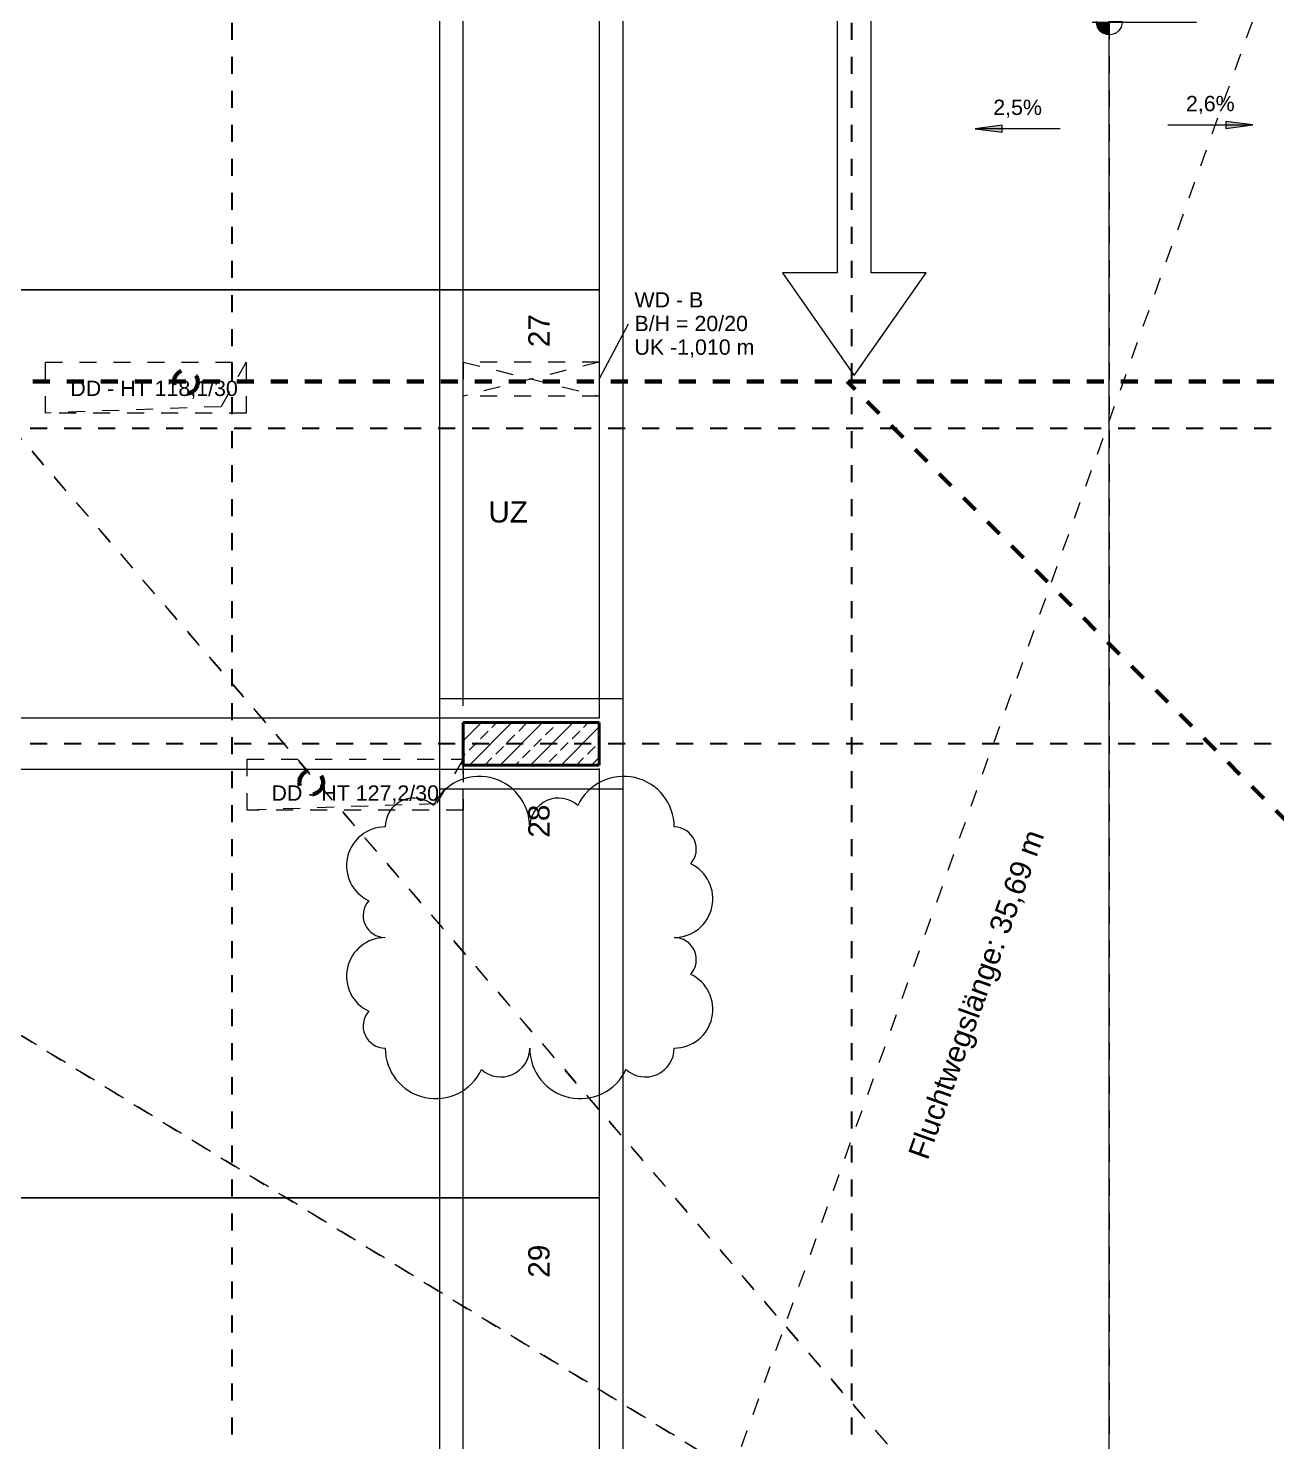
# Model space of a CAD drawing. Header units: metres. Extents: x 0 to 90, y 0 to 101.
# Drawn here: x 62.82 to 70.16, y 74.29 to 82.6 of the extents above; entities that cross this region are included whole.
import ezdxf

# ---------------------------------------------------------------- set-up
doc = ezdxf.new("R2010")
doc.units = ezdxf.units.M
for name, pattern in [('Strich', [0.00635, 0.003175, -0.003175]), ('Strich Punkt', [0.015875, 0.00635, -0.004763, 0, -0.004763]), ('Strich Punkt Mittel', [0.015875, 0.00635, -0.004763, 0, -0.004763]), ('Verdeckt', [0.003, 0.002, -0.001]), ('Verdeckt Oben', [0.00225, 0.0015, -0.00075])]:
    doc.linetypes.add(name, pattern=pattern)
for name, color, linetype, lineweight in [('A_2D', 251, 'Continuous', 5), ('A_Beschriftung_', 251, 'Continuous', 9), ('A_Decken', 251, 'Continuous', 13), ('A_Durchbruch', 251, 'Verdeckt', 5), ('A_Durchbruch_Projektion', 251, 'Verdeckt', 5), ('A_Fluchtweg', 251, 'Verdeckt', 18), ('A_Kanal_SW', 251, 'Strich Punkt', 100), ('A_Parkplatz', 251, 'Continuous', 13), ('A_Raeume_', 251, 'Continuous', 5), ('A_Raster_', 251, 'Continuous', 9), ('A_Waende', 251, 'Continuous', 13), ('Bewegungspfad-Beschriftungen_', 251, 'Continuous', 9), ('G-ANNO-DIMS_', 251, 'Continuous', 9), ('G-ANNO-REVC_', 251, 'Continuous', 9), ('S-BEAM-HDLN', 251, 'Verdeckt', 5), ('S-BEAM-IDEN_', 251, 'Continuous', 9), ('Text', 251, 'Continuous', 9)]:
    doc.layers.add(name, color=color, linetype=linetype, lineweight=lineweight)
doc.styles.add('Arial_3', font='arial.ttf', dxfattribs={"height": 0.09})
doc.styles.add('Arial_5', font='arial.ttf', dxfattribs={"height": 0.125})

# ---------------------------------------------------------------- blocks, each defined once
blk = doc.blocks.new('Park_Parkplatz - 5020x2520_Ortho-5729181-263_PP_-01UG_BT1')
at = {"layer": 'A_Parkplatz'}
for p, q in [((0, 5.02), (2.52, 5.02)), ((0, 0), (0, 5.02)), ((2.52, 5.02), (2.52, 0)), ((2.52, 0), (0, 0))]:
    blk.add_line(p, q, dxfattribs=at)
blk = doc.blocks.new('Park_Parkplatz - 5020x2520_Ortho-V3-263_PP_-01UG_BT1')
at = {"layer": 'A_Parkplatz'}
for p, q in [((0, 5.02), (2.52, 5.02)), ((0, 0), (0, 5.02)), ((2.52, 5.02), (2.52, 0)), ((1.8949, 0), (0, 0)), ((2.0947, 0), (1.8952, 0)), ((2.52, 0), (2.0949, 0))]:
    blk.add_line(p, q, dxfattribs=at)
blk = doc.blocks.new('Skel_STB_rechteckig - 0800x0630-11818032-263_PP_-01UG_BT1')
at = {"layer": 'S-BEAM-HDLN', "color": 55, "linetype": 'Strich'}
for p, q in [((-6.9535, 0.4), (6.6785, 0.4)), ((6.6785, -0.4), (-6.9535, -0.4))]:
    blk.add_line(p, q, dxfattribs=at)
blk = doc.blocks.new('Symbol_Schatten_Verdeckt_unten - Bodendurchbruch_Schatten_Verdeckt_unten-5766227-263_PP_-01UG_BT1')
at = {"layer": 'A_Durchbruch_Projektion'}
for p, q in [((-0.5903, -0.15), (-0.5903, 0.15)), ((-0.5903, 0.15), (0.5903, 0.15)), ((-0.5903, -0.15), (-0.4427, 0.1125)), ((-0.4427, 0.1125), (0.5903, 0.15)), ((0.5903, 0.15), (0.5903, -0.15)), ((0.5903, -0.15), (-0.5903, -0.15))]:
    blk.add_line(p, q, dxfattribs=at)
blk = doc.blocks.new('Symbol_Schatten_Verdeckt_unten - Bodendurchbruch_Schatten_Verdeckt_unten-8095631-263_PP_-01UG_BT1')
at = {"layer": 'A_Durchbruch_Projektion'}
for p, q in [((-0.6359, -0.115), (-0.6359, 0.15)), ((-0.6359, 0.15), (0.6359, 0.15)), ((-0.6359, -0.15), (-0.4769, 0.1125)), ((-0.4769, 0.1125), (0.6359, 0.15)), ((0.6359, 0.15), (0.6359, -0.15)), ((0.6359, -0.15), (-0.6359, -0.15))]:
    blk.add_line(p, q, dxfattribs=at)
blk = doc.blocks.new('Allg_DB_Flaeche_rechteckig_seitlich - Bau-11817392-263_PP_-01UG_BT1')
at = {"layer": 'A_Durchbruch'}
for p, q in [((31.0745, 80.6355), (30.2745, 80.6355)), ((31.0745, 80.6355), (30.2745, 80.4355)), ((30.2745, 80.6355), (31.0745, 80.4355)), ((30.2745, 80.6355), (30.2745, 80.4355)), ((31.0745, 80.6355), (31.0745, 80.4355)), ((31.0745, 80.4355), (30.2745, 80.4355))]:
    blk.add_line(p, q, dxfattribs=at)
blk = doc.blocks.new('Höhenkoten - 018-55641-263_PP_-01UG_BT1')
at = {"layer": 'G-ANNO-DIMS_'}
h = blk.add_hatch(color=256, dxfattribs=at)
edge = h.paths.add_edge_path()
edge.add_line((0, 0), (0, -0.0015))
edge.add_arc((0, 0), 0.0015, 180, 270, ccw=False)
edge.add_line((-0.0015, 0), (0, 0))
h = blk.add_hatch(color=256, dxfattribs=at)
edge = h.paths.add_edge_path()
edge.add_line((0, 0), (0, 0.0015))
edge.add_arc((0, 0), 0.0015, 0, 90, ccw=False)
edge.add_line((0.0015, 0), (0, 0))
for p, q in [((0, 0), (0, 0.002)), ((-0.002, 0), (0.01024, 0)), ((0, 0), (0, -0.002))]:
    blk.add_line(p, q, dxfattribs=at)
blk.add_circle((0, 0), 0.0015, dxfattribs=at)
blk = doc.blocks.new('Family - ___-11847822-263_PP_-01UG_BT1')
at = {"layer": 'G-ANNO-REVC_'}
for centre, radius, start, end in [((30.3677, 77.9016), 0.2975, 0, 154.79123), ((31.2177, 77.9016), 0.2975, 0, 154.79123), ((29.9852, 77.9016), 0.17, 48.18969, 180), ((30.8352, 77.9016), 0.17, 48.18969, 180), ((29.8152, 77.6741), 0.2275, 90, 244.79123), ((31.5152, 77.7716), 0.13, 318.18969, 90), ((31.5152, 77.4791), 0.2275, 270, 64.79123), ((29.8152, 77.3816), 0.13, 138.18969, 270), ((29.8152, 77.0241), 0.2275, 90, 244.79123), ((31.5152, 77.1216), 0.13, 318.18969, 90), ((31.5152, 76.8291), 0.2275, 270, 64.79123), ((29.8152, 76.7316), 0.13, 138.18969, 270), ((30.1127, 76.6016), 0.2975, 180, 334.79123), ((30.4952, 76.6016), 0.17, 228.18969, 0), ((30.9627, 76.6016), 0.2975, 180, 334.79123), ((31.3452, 76.6016), 0.17, 228.18969, 0)]:
    blk.add_arc(centre, radius, start, end, dxfattribs=at)

msp = doc.modelspace()

# ---------------------------------------------------------------- hatches: boundary and pattern name
at = {"layer": 'A_Waende', "lineweight": 5}
h = msp.add_hatch(dxfattribs=at)
h.set_pattern_fill('FP_1', color=250, style=0, pattern_type=2)
h.set_pattern_definition([(45, (35.10227, 0), (-0.08980256, 0.08980256), []), (45, (35.19207, 0), (-0.08980256, 0.08980256), [0.0635, -0.03175])])
h.paths.add_polyline_path([(66.1767, 78.2655), (66.1767, 78.5155), (65.3767, 78.5155), (65.3767, 78.2655)])
at = {"layer": 'G-ANNO-DIMS_'}
for points in [[(70.0204, 82.0294), (69.8617, 82.0503), (69.8617, 82.0085)], [(68.3869, 82.0071), (68.5456, 81.9862), (68.5456, 82.028)]]:
    msp.add_hatch(color=256, dxfattribs=at).paths.add_polyline_path(points)

# ---------------------------------------------------------------- linework, layer by layer
at = {"layer": 'A_2D'}
for p, q in [((69.1767, 72.7565), (69.1767, 89.2335)), ((67.5767, 82.6606), (67.5767, 81.1606)), ((67.7767, 81.1606), (67.7767, 82.6606)), ((67.5767, 81.1606), (67.2537, 81.1606)), ((67.2537, 81.1606), (67.6767, 80.5564)), ((67.6767, 80.5564), (68.0998, 81.1606)), ((68.0998, 81.1606), (67.7767, 81.1606))]:
    msp.add_line(p, q, dxfattribs=at)
at = {"layer": 'A_2D', "linetype": 'Verdeckt Oben', "lineweight": 13}
for p, q in [((69.1767, 89.2335), (69.1767, 72.7565)), ((69.1767, 72.7565), (60.8799, 82.3861)), ((60.8799, 82.3861), (69.1767, 72.7565)), ((69.1767, 72.7565), (60.8799, 77.837)), ((60.8799, 77.837), (69.1767, 72.7565))]:
    msp.add_line(p, q, dxfattribs=at)
at = {"layer": 'A_Beschriftung_'}
msp.add_line((66.1767, 80.5355), (66.3492, 80.8601), dxfattribs=at)
at = {"layer": 'A_Decken'}
msp.add_line((66.1767, 85.9855), (66.1767, 78.6555), dxfattribs=at)
at = {"layer": 'A_Fluchtweg'}
msp.add_line((72.1767, 88.658), (66.4246, 72.6196), dxfattribs=at)
at = {"layer": 'A_Kanal_SW'}
for p, q in [((71.1454, 80.5205), (60.6122, 80.5205)), ((70.5102, 77.6455), (67.6352, 80.5205))]:
    msp.add_line(p, q, dxfattribs=at)
for centre in [(63.7454, 80.5191), (64.4824, 78.164)]:
    msp.add_circle(centre, 0.07, dxfattribs=at)
at = {"layer": 'A_Raeume_', "flags": 128}
msp.add_lwpolyline([(65.3767, 78.2655), (65.3767, 78.5155), (66.1767, 78.5155), (66.1767, 78.2655)], close=True, dxfattribs=at)
at = {"layer": 'A_Raster_', "linetype": 'Strich Punkt Mittel', "lineweight": 35}
for p, q in [((64.0149, 94.2296), (64.0149, 60.3654)), ((67.6599, 94.2296), (67.6599, 60.3654)), ((80.9286, 80.2455), (44.7106, 80.2455)), ((80.9286, 78.3905), (44.7106, 78.3905))]:
    msp.add_line(p, q, dxfattribs=at)
at = {"layer": 'A_Waende'}
for p, q in [((65.2367, 86.858), (65.2367, 78.2655)), ((66.3167, 72.6855), (66.3167, 86.3755)), ((65.3767, 78.6555), (65.3767, 85.9855)), ((66.3167, 78.6555), (65.2367, 78.6555)), ((65.2367, 78.2655), (65.2367, 72.6855)), ((65.2367, 78.1255), (66.3167, 78.1255)), ((65.3767, 73.2155), (65.3767, 78.1255)), ((66.1767, 78.1255), (66.1767, 73.2155))]:
    msp.add_line(p, q, dxfattribs=at)
at = {"layer": 'A_Waende', "color": 90, "lineweight": 50}
for p, q in [((66.1767, 78.5155), (65.3767, 78.5155)), ((65.3767, 78.5155), (65.3767, 78.2655)), ((66.1767, 78.2655), (66.1767, 78.5155)), ((65.3767, 78.2655), (66.1767, 78.2655))]:
    msp.add_line(p, q, dxfattribs=at)
at = {"layer": 'G-ANNO-DIMS_'}
for p, q in [((70.0204, 82.0294), (69.8617, 82.0503)), ((69.8617, 82.0503), (69.8617, 82.0085)), ((68.5456, 82.028), (68.3869, 82.0071)), ((68.3869, 82.0071), (68.5456, 81.9862)), ((68.8869, 82.0071), (68.3869, 82.0071)), ((68.5456, 81.9862), (68.5456, 82.028)), ((69.5204, 82.0294), (70.0204, 82.0294)), ((69.8617, 82.0085), (70.0204, 82.0294))]:
    msp.add_line(p, q, dxfattribs=at)

# ---------------------------------------------------------------- block references
at = {"layer": 'A_2D', "lineweight": 13, "rotation": 180}
for name, p in [('Symbol_Schatten_Verdeckt_unten - Bodendurchbruch_Schatten_Verdeckt_unten-5766227-263_PP_-01UG_BT1', (63.5102, 80.4855)), ('Symbol_Schatten_Verdeckt_unten - Bodendurchbruch_Schatten_Verdeckt_unten-8095631-263_PP_-01UG_BT1', (64.7408, 78.1505))]:
    msp.add_blockref(name, p, dxfattribs=at)
at = {"layer": 'A_Durchbruch'}
msp.add_blockref('Allg_DB_Flaeche_rechteckig_seitlich - Bau-11817392-263_PP_-01UG_BT1', (35.1023, 0), dxfattribs=at)
at = {"layer": 'A_Parkplatz'}
for name, p, rotation in [('Park_Parkplatz - 5020x2520_Ortho-5729181-263_PP_-01UG_BT1', (66.1758, 81.0606), 89.9999999999995), ('Park_Parkplatz - 5020x2520_Ortho-V3-263_PP_-01UG_BT1', (66.1758, 78.5406), 89.99999999999964), ('Park_Parkplatz - 5020x2520_Ortho-5729181-263_PP_-01UG_BT1', (66.1758, 75.7206), 89.99926277464677), ('Park_Parkplatz - 5020x2520_Ortho-5729181-263_PP_-01UG_BT1', (66.1757, 73.2006), 89.99926277464698)]:
    msp.add_blockref(name, p, dxfattribs=dict(at, rotation=rotation))
at = {"layer": 'G-ANNO-DIMS_', "xscale": 49.99999999999998, "yscale": 49.99999999999998, "zscale": 49.99999999999998}
msp.add_blockref('Höhenkoten - 018-55641-263_PP_-01UG_BT1', (69.1767, 82.6343), dxfattribs=at)
at = {"layer": 'G-ANNO-REVC_'}
msp.add_blockref('Family - ___-11847822-263_PP_-01UG_BT1', (35.1023, 0), dxfattribs=at)
at = {"layer": 'S-BEAM-HDLN', "color": 55, "linetype": 'Strich', "rotation": 90}
msp.add_blockref('Skel_STB_rechteckig - 0800x0630-11818032-263_PP_-01UG_BT1', (65.7767, 80.1667), dxfattribs=at)

# ---------------------------------------------------------------- texts
at = {"layer": 'A_Beschriftung_', "char_height": 0.09, "attachment_point": 1, "style": 'Arial_3'}
for s, insert, width in [('WD - B', (66.3836, 81.0462), 0.489029), ('B/H = 20/20', (66.3836, 80.9073), 0.793671), ('UK -1,010 m', (66.3836, 80.7684), 0.837763), ('DD - HT 118,1/30', (63.0654, 80.5258), 1.170464), ('DD - HT 127,2/30', (64.2486, 78.1462), 1.170464)]:
    msp.add_mtext(s, dxfattribs=dict(at, insert=insert, width=width))
at = {"layer": 'Bewegungspfad-Beschriftungen_', "color": 1, "insert": (67.9904, 75.9793), "char_height": 0.125, "width": 2.453164, "attachment_point": 1, "rotation": 70.2698, "style": 'Arial_5'}
msp.add_mtext('Fluchtwegslänge: 35,69 m', dxfattribs=at)
at = {"layer": 'G-ANNO-DIMS_', "char_height": 0.09, "width": 0.342666, "attachment_point": 1, "line_spacing_factor": 0.941778, "style": 'Arial_3'}
for s, insert in [('2,6%', (69.6276, 82.2004)), ('2,5%', (68.4941, 82.1782))]:
    msp.add_mtext(s, dxfattribs=dict(at, insert=insert))
at = {"layer": 'S-BEAM-IDEN_', "insert": (65.5245, 79.8169), "char_height": 0.125, "width": 0.280591, "attachment_point": 1, "style": 'Arial_5'}
msp.add_mtext('UZ', dxfattribs=at)
at = {"layer": 'Text', "color": 7, "char_height": 0.125, "width": 0.232489, "attachment_point": 1, "rotation": 90, "style": 'Arial_5'}
for s, insert in [('27', (65.7593, 80.723)), ('28', (65.7591, 77.8388)), ('29', (65.7591, 75.2513))]:
    msp.add_mtext(s, dxfattribs=dict(at, insert=insert))

doc.saveas('drawing.dxf')
